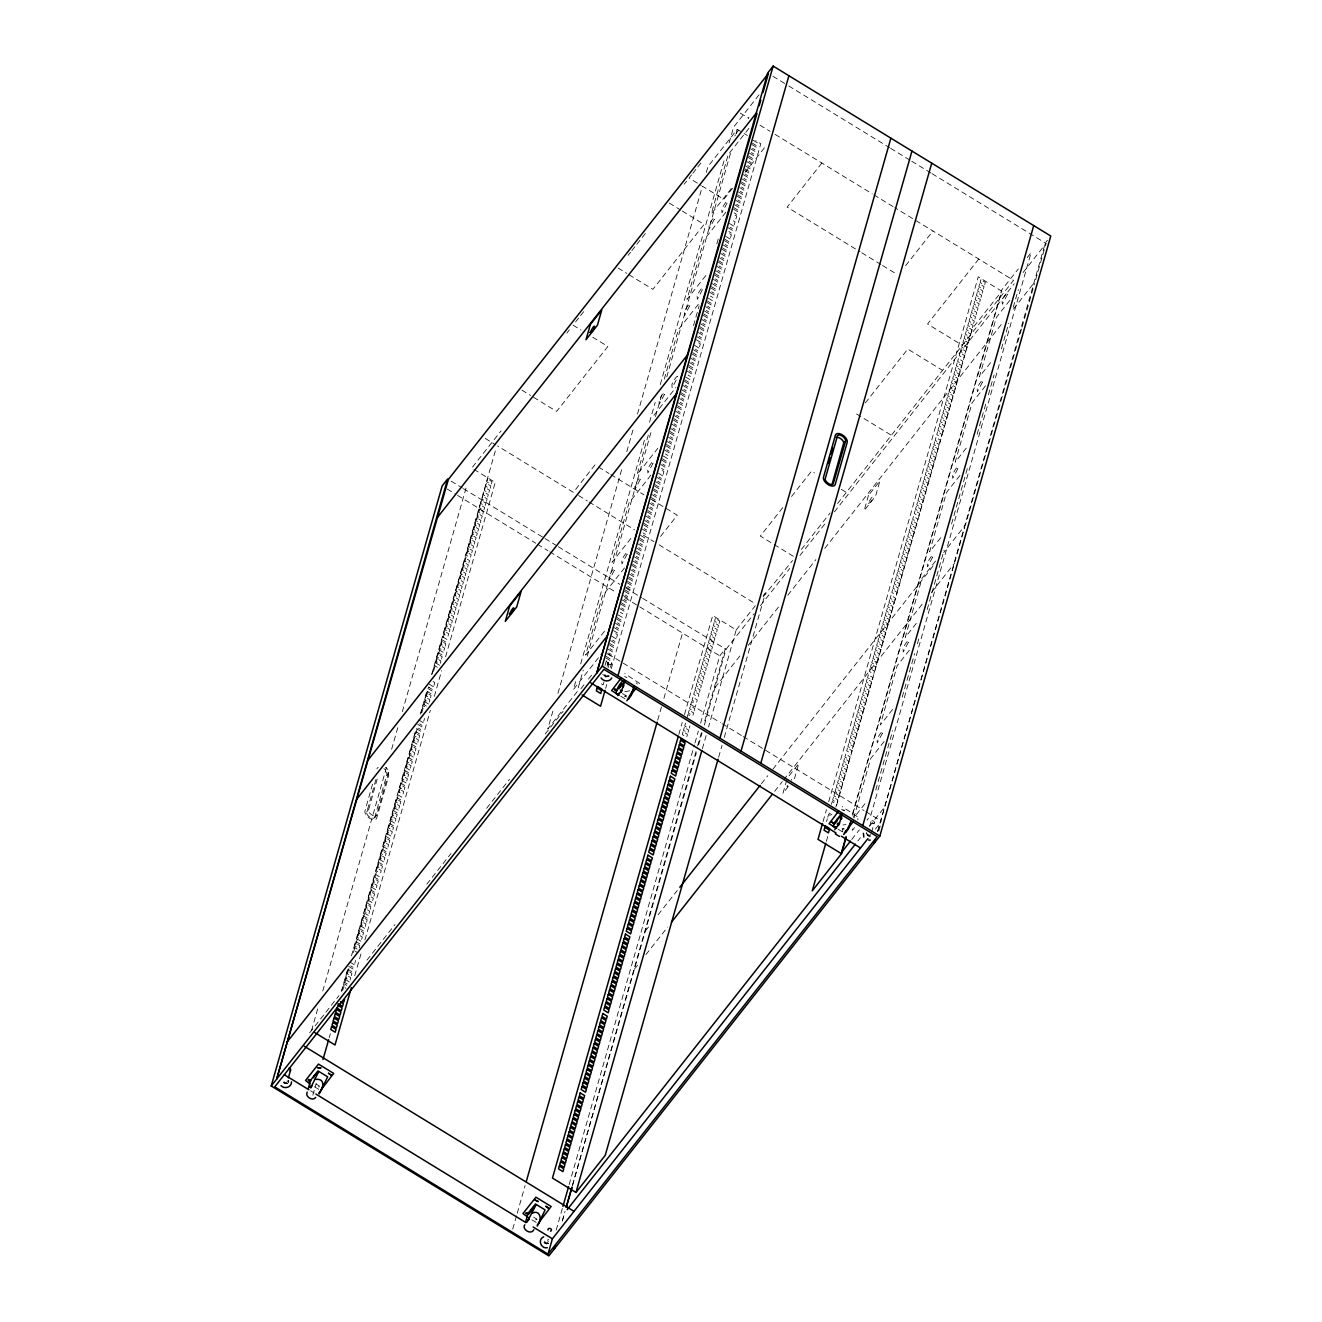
<?xml version="1.0" encoding="UTF-8"?>
<svg xmlns="http://www.w3.org/2000/svg" width="1322" height="1322" viewBox="0 0 1322 1322"><rect width="100%" height="100%" fill="white"/><g stroke="black" fill="none" stroke-linecap="round" stroke-linejoin="round"><path stroke-width="0.75" stroke-dasharray="5 3.75" d="M841.47 809.527L844.626 810.287L842.362 810.7M375.894 779.517L366.591 812.799A4.958 2.661 38.3 0 0 370.044 817.277A4.958 2.661 38.3 0 0 374.622 817.723L376.836 814.732L388.85 771.916A4.958 2.661 38.3 0 0 385.396 767.438M377.167 779.104L368.425 810.485A4.958 2.661 38.3 0 0 371.862 814.947A4.958 2.661 38.3 0 0 376.456 815.41M374.622 817.723L387.015 774.229A4.958 2.661 38.3 0 0 383.578 769.768M866.455 833.042L868.471 836.165M791.68 780.195L791.481 779.352M866.406 832.728L867.579 835.603L870.834 836.182M372.556 784.177L364.938 810.964A7.007 3.768 38.3 0 0 369.714 818.384A7.007 3.768 38.3 0 0 376.687 818.169L388.685 776.064A7.007 3.768 38.3 0 0 383.892 768.644M288.626 1082.222L288.791 1080.471M311.513 1030.598L317.71 1008.802M322.783 990.988L387.115 765.174M391.626 749.326L397.839 727.53M402.351 711.682L466.666 485.885M341.324 991.5L347.537 969.72M351.487 955.856L415.802 730.041M420.33 714.194L427.089 690.431M431.616 674.584L495.932 448.769M341.82 990.773L342.629 987.914M420.991 712.855L421.801 709.98M422.214 708.575L423.04 705.7L425.965 707.501M432.03 674.104L432.839 671.245M433.252 669.824L434.079 666.949M312.835 1095.178L316.222 1083.296M329.195 1037.737L330.335 1033.787M342.745 990.211L349.504 966.448M353.453 952.584L417.207 728.802M421.718 712.971L429.055 687.225M433.566 671.378L479.82 508.987M354.808 963.358L355.635 960.499M423.718 721.3L424.544 718.441M433.98 685.44L434.806 682.565L430.394 679.872M354.759 975.653L360.972 953.873M364.922 940.008L430.377 710.228M434.327 696.364L441.664 670.618M445.613 656.753L495.254 482.431L471.756 468.054L501.005 430.939M552.86 711.153L547.787 728.984L577.053 691.869L583.25 670.089M557.95 693.339L622.265 467.525M626.777 451.678L633.552 427.898M637.501 414.034L702.395 186.253M706.345 172.389L708.03 166.44L737.296 129.325L742.336 132.415M575.632 681.706L573.368 689.621L601.361 654.126M580.705 663.875L645.037 438.061M649.548 422.214L655.183 402.417M660.273 384.586L724.588 158.772M729.1 142.925L733.627 127.077L759.059 94.804M648.292 435.103L637.039 474.648L657.761 448.356M664.239 379.133L678.318 329.707L699.041 303.416M587.199 656.224L651.531 430.41M655.481 416.546L662.256 392.766M666.767 376.919L731.083 151.121M736.172 133.291L737.296 129.325M693.505 325.592L699.14 305.828M716.838 243.859L719.085 235.96M605.013 665.511L607.195 657.844M607.095 666.288L608.186 662.454M603.972 682.036L603.146 684.895L598.734 682.202M608.087 667.676L608.897 664.801L604.501 662.107M616.68 637.551L617.49 634.692L613.077 631.982M663.099 474.433L663.925 471.557L659.513 468.864M699.52 346.711L700.346 343.852L695.934 341.142M730.554 237.646L731.38 234.771L726.968 232.077M734.239 224.723L735.049 221.848L730.653 219.155M735.908 218.973L736.718 216.097L732.322 213.404M610.4 667.428L611.491 663.594A1.752 1.438 15.9 0 0 609.442 661.578A1.752 1.438 15.9 0 0 608.583 663.908A1.752 1.438 15.9 0 0 611.491 663.594M605.625 688.432L606.765 684.466M611.276 668.635L760.794 143.718L755.771 140.628M639.782 683.524L624.744 673.526M512.705 1229.13L516.654 1215.265M517.216 1213.282L525.115 1185.57M657.695 720.176L661.644 706.312M663.892 698.396L682.516 633.04M535.592 1219.876L536.897 1219.231M678.847 734.371L682.235 722.49M684.499 714.558L712.707 615.523L736.205 629.916L708.559 726.968M687.143 717.367L687.952 714.491L692.364 717.185M690.811 704.444L691.637 701.569L696.05 704.279L695.223 707.138M685.54 723.134L684.713 725.993L689.126 728.703L689.952 725.828M556.182 1230.154L562.379 1208.374M569.154 1184.611L694.397 744.964M694.959 742.981L698.347 731.099M700.594 723.184L719.779 655.844L725.266 648.887L703.833 724.142M562.23 1221.214L565.056 1211.316M572.376 1185.57L697.058 747.905M697.619 745.922L701.569 732.074M702.362 748.764L706.312 734.9M718.639 757.209L722.027 745.327M724.274 737.395L765.471 592.801L762.926 596.024M786.772 779.98L782.988 793.283L788.061 786.838M794.423 778.79L798.752 763.587L788.59 776.46M823.077 821.524L826.465 809.642M828.712 801.71L978.247 276.794L1001.746 291.187L852.789 814.121M826.531 821.623L827.357 818.764M827.754 817.277L828.563 814.418L832.976 817.112M831.422 804.371L832.249 801.496L836.644 804.189L835.835 807.064M826.349 841.321L828.051 835.388M836.512 805.676L972.496 328.302L1001.746 291.187M842.494 831.373L843.271 828.679L844.428 829.01M852.277 814.765L1001.795 289.865L1018.337 268.878M857.234 816.616L842.197 806.618M875.759 790.027L892.664 730.702M902.199 697.223L914.593 653.712M917.402 643.831L919.104 637.898M927.168 609.591L944.057 550.266M951.559 523.958L967.324 468.599M1001.432 348.876L1008.752 323.179M1013.247 307.365L1018.32 289.568M977.123 434.327L986.146 402.681M988.393 394.782L994.028 375.002M869.859 825.473L870.95 821.656M871.545 832.364L874.272 822.796A1.752 1.438 15.9 0 0 872.223 820.764A1.752 1.438 15.9 0 0 871.347 823.11A1.752 1.438 15.9 0 0 874.272 822.796M877.742 831.141L1045.289 242.984L1047.487 240.191M878.833 830.844L881.014 823.193M562.478 1220.47L564.659 1212.869M572.591 1185.14L696.38 752.763M698.66 744.848L702.048 732.966M704.329 725.051L725.993 649.333L754.052 613.755M877.626 831.637L964.862 526.933M1021.509 329.029L965.407 525.016L943.726 552.513M1022.088 327.063L1034.548 283.503M1035.671 279.62L1046.033 243.43L931.812 173.529M288.411 1082.371L288.427 1080.553M787.367 785.268L787.069 786.805L788.143 786.16M727.083 203.092L722.01 212.743L721.795 209.801A5.255 0.958 -58.5 0 1 724.737 203.836A5.255 0.958 -58.5 0 1 727.513 201.605M702.428 289.667L697.355 299.317L697.124 296.392A5.255 0.958 -58.5 0 1 700.445 289.898A5.255 0.958 -58.5 0 1 702.726 288.807M854.524 827.589L852.442 830.398L852.211 827.473M609.128 676.104L605.79 676.897L603.625 674.303L605.707 676.98L609.376 675.707M566.808 333.094L569.303 329.922M575.549 321.99L579.3 317.23M580.556 315.644L584.307 310.885M628.082 255.361L630.577 252.205M631.833 250.618L635.585 245.859M636.824 244.273L646.822 231.598M684.118 184.287L686.597 181.164M691.555 174.851L689.059 178.024L701.238 185.477M692.811 173.281L696.562 168.522M697.801 166.936L701.552 162.176M748.913 128.333L728.191 154.624L711.302 213.933L732.024 187.641M732.586 188.236L723.845 199.325L702.973 186.551M745.079 172.389L765.058 147.039M725.844 212.231L703.899 240.059L686.994 299.383L707.733 273.092M821.871 163.036L787.135 207.091L860.027 251.709M594.983 464.881L573.335 492.346L497.601 445.977M653.927 415.323L675.873 387.495M386.949 775.105L388.784 772.775M366.657 811.939L368.491 809.609M375.002 817.046L376.836 814.732M650.92 475.127L628.975 502.955L612.069 562.28L632.792 535.988M624.48 567.931L602.535 595.759L585.629 655.068L606.368 628.793M660.57 536.418L677.261 515.233L652.754 500.228M905.653 265.639L932.952 231.003M309.662 1032.779L338.944 995.648M366.971 960.103L394.981 924.574M426.808 884.203L451 853.516M486.661 808.287L509.581 779.22M545.226 733.991L563.056 711.385M580.887 688.779L584.704 683.937M588.488 679.128L592.206 674.418M782.806 507.565L760.332 536.071L795.117 557.372M791.548 496.477L811.526 471.128L814.468 472.929M865.315 402.913L907.784 349.058L942.569 370.358M978.743 259.046L927.548 323.989L962.333 345.29M1027.244 257.592L1031.061 252.75L870.818 815.294L867.001 820.136M736.205 629.916L755.292 605.707M801.363 549.456L830.084 513.019M837.586 503.517L1013.544 280.33L894.763 207.637M760.414 605.674L789.746 568.477M799.942 555.537L826.729 521.579M834.38 511.878L1014.156 283.85M1023.079 272.53L1046.033 243.43M1009.793 300.391L996.375 317.396L979.486 376.72L991.665 361.253M715.086 687.44L740.584 655.101M748.235 645.4L780.112 604.964M787.763 595.264L815.823 559.685M824.746 548.366L1003.249 321.957M1013.445 309.018L1033.837 283.139M985.485 385.826L972.083 402.846L955.178 462.155L968.596 445.15M959.921 475.474L946.502 492.478L929.614 551.803L941.793 536.335M935.53 561.09L922.112 578.111L905.223 637.419L918.625 620.415M645.384 930.936L649.201 926.078M658.125 914.758L677.261 890.499M761.406 783.764L767.785 775.683M772.874 769.206L934.803 563.833M634.428 969.191L638.245 964.333M645.896 954.633L667.577 927.152M774.675 791.3L782.327 781.599M783.599 779.98L923.847 602.088M931.498 592.388L954.451 563.271M909.338 650.275L897.159 665.743L880.254 725.051L893.672 708.047M884.121 741.526L870.719 758.531L853.814 817.855L867.232 800.851M851.732 839.503L859.366 829.819M857.912 840.924L860.457 837.685M869.38 826.366L884.682 806.965M875.379 829.125L880.32 822.846M763.174 596.751L792.572 560.528M548.647 1243.258L546.35 1243.969L543.722 1242.35M629.718 690.828L624.827 691.737M287.766 1083.296L284.759 1083.627L282.561 1080.851L284.313 1083.346L287.436 1083.379M548.58 1243.457L545.639 1243.705L543.673 1242.036M318.866 1086.139L318.949 1087.196M845.948 824.581L843.023 824.945M870.686 836.115L869.265 836.347M852.723 815.79L854.045 816.219M624.562 676.451L627.008 677.641M843.172 828.679L842.064 828.646L842.692 829.737M626.694 695.835L624.43 696.231L626.479 696.975M636.146 682.78L637.32 684.069M772.94 76.279L787.003 84.889M788.755 85.963L889.64 147.717M890.664 148.345L910.726 160.623M911.75 161.251L931.085 173.066M740.27 113.081L748.235 117.955M759.968 125.144L770.032 131.291M775.056 134.365L872.206 193.838M873.941 194.896L893.028 206.579M744.005 133.439L747.36 135.488M753.127 140.231L757.539 142.925L756.729 145.8L752.317 143.107M751.937 144.544L756.349 147.238L755.54 150.113L752.598 148.312M750.714 148.824L755.126 151.518L754.3 154.393L751.359 152.592M749.458 153.137L753.854 155.847L753.044 158.706L748.632 156.013M748.269 157.467L752.664 160.16L751.854 163.036L748.913 161.234M747.029 161.747L751.441 164.44L750.615 167.316L747.69 165.514M745.773 166.06L750.185 168.753L749.359 171.629L744.964 168.935M744.583 170.373L748.996 173.083L748.169 175.942L745.228 174.14M743.361 174.653L747.756 177.363L746.947 180.222L744.005 178.42M742.088 178.982L746.5 181.676L745.691 184.551L741.278 181.841M861.762 252.766L880.849 264.466M882.584 265.524L896.465 274.018M740.898 183.295L745.311 185.989L744.501 188.864L741.559 187.063M739.676 187.575L744.088 190.269L743.261 193.144L740.32 191.343M738.42 191.888L742.815 194.582L742.006 197.457L737.593 194.764M737.23 196.201L741.625 198.911L740.816 201.77L737.874 199.986M735.99 200.498L740.403 203.191L739.593 206.05L736.651 204.266M734.735 204.811L739.147 207.504L738.32 210.38L733.925 207.67M733.545 209.124L737.957 211.817L737.131 214.693L734.206 212.892M729.463 223.468L733.859 226.178L733.049 229.036L730.108 227.252M728.224 227.764L732.636 230.458L731.81 233.316L728.885 231.532M725.778 236.39L730.19 239.084L729.364 241.959L724.968 239.265M669.296 203.092L680.615 210.016M682.301 211.041L704.081 224.393L652.886 289.336L628.528 274.431M724.555 240.67L728.951 243.364L728.141 246.239L725.2 244.438M723.283 244.983L727.695 247.693L726.885 250.552L722.473 247.858M722.093 249.313L726.505 252.006L725.695 254.882L722.754 253.08M720.87 253.593L725.282 256.286L724.456 259.162L721.515 257.36M719.614 257.906L724.026 260.599L723.2 263.475L718.788 260.781M718.424 262.219L722.837 264.912L722.01 267.788L719.069 265.986M717.185 266.499L721.597 269.209L720.787 272.068L717.846 270.266M715.929 270.828L720.341 273.522L719.515 276.381L715.119 273.687M714.739 275.141L719.151 277.835L718.325 280.71L715.4 278.909M713.516 279.421L717.912 282.115L717.102 284.99L714.161 283.189M712.261 283.734L716.656 286.428L715.846 289.303L711.434 286.61M711.071 288.047L715.466 290.757L714.657 293.616L711.715 291.815M709.831 292.327L714.244 295.037L713.417 297.896L710.476 296.111M708.162 298.078L712.575 300.788L711.748 303.647L707.336 300.953M706.973 302.408L711.385 305.101L710.558 307.976L707.617 306.175M705.733 306.687L710.145 309.381L709.336 312.256L706.394 310.455M704.477 311L708.889 313.694L708.063 316.569L703.668 313.876M703.287 315.314L707.7 318.007L706.873 320.882L703.948 319.081M618.085 268.036L626.793 273.357M702.065 319.594L706.46 322.304L705.651 325.162L702.709 323.361M856.573 414.001L891.375 435.302M700.809 323.907L705.204 326.617L704.395 329.475L699.982 326.782M699.619 328.236L704.015 330.93L703.205 333.805L700.263 332.004M698.38 332.516L702.792 335.21L701.965 338.085L699.041 336.284M697.124 336.829L701.536 339.523L700.71 342.398L696.297 339.704M694.694 345.422L699.107 348.132L698.297 350.991L695.355 349.206M693.439 349.752L697.851 352.445L697.041 355.321L692.629 352.61M692.249 354.065L696.661 356.758L695.851 359.634L692.91 357.832M691.026 358.345L695.438 361.038L694.612 363.914L691.67 362.112M689.77 362.658L694.166 365.351L693.356 368.227L688.944 365.533M688.58 366.987L692.976 369.681L692.166 372.54L689.225 370.755M687.341 371.267L691.753 373.961L690.927 376.836L688.002 375.035M685.672 377.018L690.084 379.711L689.274 382.587L684.862 379.877M684.482 381.331L688.894 384.024L688.084 386.9L685.143 385.099M683.259 385.611L687.671 388.304L686.845 391.18L683.904 389.379M682.003 389.924L686.399 392.617L685.589 395.493L681.177 392.799M573.054 325.162L581.019 330.037M592.752 337.226L607.839 346.463L556.645 411.406L532.287 396.501M841.288 489.355L846.328 492.428M680.813 394.253L685.209 396.947L684.399 399.806L681.458 398.021M679.574 398.533L683.986 401.227L683.16 404.102L680.235 402.301M678.318 402.846L682.73 405.54L681.904 408.415L677.508 405.722M677.128 407.159L681.541 409.853L680.714 412.728L677.773 410.927M675.906 411.439L680.301 414.133L679.491 417.008L676.55 415.207M674.633 415.752L679.045 418.463L678.236 421.321L673.823 418.628M673.443 420.082L677.856 422.776L677.046 425.651L674.104 423.85M672.22 424.362L676.633 427.056L675.806 429.931L672.865 428.13M670.965 428.675L675.36 431.369L674.551 434.244L670.138 431.55M669.775 432.988L674.17 435.698L673.361 438.557L670.419 436.756M668.535 437.268L672.948 439.978L672.121 442.837L669.196 441.036M667.28 441.598L671.692 444.291L670.865 447.15L666.47 444.456M666.09 445.911L670.502 448.604L669.676 451.48L666.751 449.678M664.867 450.191L669.263 452.884L668.453 455.76L665.511 453.958M663.198 455.941L667.593 458.635L666.784 461.51L662.372 458.817M662.008 460.254L666.404 462.964L665.594 465.823L662.653 464.022M660.769 464.534L665.181 467.244L664.355 470.103L661.43 468.302M658.323 473.177L662.735 475.87L661.909 478.746L658.984 476.945M521.843 390.122L530.535 395.443M657.1 477.457L661.496 480.15L660.686 483.026L657.745 481.225M655.828 481.77L660.24 484.463L659.43 487.339L655.018 484.645M654.638 486.083L659.05 488.793L658.24 491.652L653.828 488.958M653.415 490.379L657.827 493.073L657.001 495.932L654.06 494.147M652.159 494.692L656.571 497.386L655.745 500.261L651.333 497.551M650.969 499.005L655.382 501.699L654.555 504.574L651.614 502.773M598.486 467.013L608.996 473.441M610.747 474.515L643.996 494.874M649.73 503.285L654.142 505.979L653.332 508.854L650.391 507.053M648.474 507.598L652.886 510.309L652.06 513.167L647.664 510.474M647.284 511.928L651.696 514.622L650.87 517.497L647.945 515.696M646.061 516.208L650.457 518.902L649.647 521.777L646.706 519.976M644.806 520.521L649.201 523.215L648.391 526.09L643.979 523.396M643.616 524.834L648.011 527.528L647.202 530.403L644.26 528.602M642.376 529.114L646.788 531.824L645.962 534.683L643.021 532.882M485.273 438.441L495.833 444.903M578.59 495.552L587.332 500.906M589.083 501.98L634.61 529.841M643.351 535.195L653.861 541.623M659.1 544.829L755.044 603.543M640.575 535.344L644.987 538.054L644.161 540.913L639.749 538.219M639.385 539.673L643.797 542.367L642.971 545.226L640.03 543.441M638.146 543.953L642.558 546.647L641.748 549.522L638.807 547.721M636.89 548.266L641.302 550.96L640.476 553.835L636.08 551.142M635.7 552.579L640.112 555.273L639.303 558.148L636.361 556.347M634.477 556.859L638.873 559.553L638.063 562.428L635.122 560.627M633.221 561.172L637.617 563.883L636.807 566.741L632.395 564.048M632.032 565.502L636.427 568.196L635.618 571.071L632.676 569.27M630.792 569.782L635.204 572.476L634.378 575.351L631.453 573.55M629.536 574.095L633.949 576.789L633.122 579.664L628.71 576.97M628.347 578.408L632.759 581.118L631.933 583.977L627.537 581.283M627.107 582.688L631.519 585.398L630.71 588.257L627.768 586.456M625.851 587.018L630.264 589.711L629.454 592.587L625.042 589.876M451.149 481.125L462.436 488.033M463.46 488.644L544.284 538.12M545.011 538.566L557.306 546.102M558.33 546.73L619.836 584.357M625.835 588.042L641.649 597.726M642.674 598.337L725.993 649.333M624.662 591.331L629.074 594.024L628.264 596.9L625.323 595.098M623.439 595.611L627.851 598.304L627.025 601.18L624.083 599.378M447.282 489.074L455.842 494.312M457.561 495.37L535.74 543.21M537.476 544.284L547.969 550.696M549.721 551.77L616.118 592.405M624.843 597.742L719.779 655.844M622.183 599.924L626.578 602.617L625.769 605.493L621.357 602.799M620.993 604.237L625.389 606.947L624.579 609.806L621.637 608.021M619.754 608.533L624.166 611.227L623.34 614.086L620.415 612.301M617.952 614.763L622.365 617.457L621.538 620.315L617.143 617.622M616.763 619.076L621.175 621.77L620.348 624.645L617.424 622.844M615.54 623.356L619.935 626.05L619.126 628.925L616.184 627.124M614.267 627.669L618.679 630.363L617.87 633.238L613.458 630.544M611.855 636.262L616.267 638.972L615.441 641.831L612.499 640.046M610.599 640.592L615.011 643.285L614.185 646.161L609.773 643.45M609.409 644.905L613.821 647.598L612.995 650.474L610.053 648.672M608.17 649.185L612.582 651.878L611.772 654.754L608.831 652.952M608.285 654.026L720.391 722.638M722.143 723.712L741.427 735.511M743.179 736.585L864.043 810.551M865.794 811.625L881.559 821.276M606.914 653.498L611.326 656.208L610.5 659.067L606.104 656.373M605.724 657.827L610.136 660.521L609.31 663.396L606.385 661.595M602.7 674.501L605.641 676.302M828.96 812.98L831.902 814.782M622.497 693.571L625.818 695.603M620.778 696.182L626.859 699.916M838.214 829.274L844.312 833.009M442.622 636.807L447.018 639.501L446.208 642.376L441.796 639.683M438.937 649.73L443.349 652.424L442.523 655.282L438.127 652.589M435.252 662.636L439.664 665.33M434.442 665.511L437.384 667.313M429.154 684.152L433.566 686.845L432.757 689.72L428.345 687.027M427.898 688.465L432.311 691.175L431.484 694.033L427.089 691.34M424.23 701.387L428.625 704.081M423.404 704.262L426.345 706.047M418.942 720.06L423.354 722.754L422.528 725.629L419.603 723.828M417.719 724.34L422.115 727.034L421.305 729.909L418.363 728.108M416.463 728.653L420.859 731.347L420.049 734.222L415.637 731.529M412.778 741.559L417.19 744.269L416.364 747.128L411.952 744.435M409.093 754.482L413.505 757.176L412.695 760.051L408.283 757.357M405.424 767.404L409.82 770.098L409.01 772.973L404.598 770.263M401.739 780.311L406.151 783.004L405.325 785.879L400.93 783.186M397.658 794.671L402.053 797.364L401.244 800.24L396.831 797.53M393.973 807.577L398.385 810.27L397.558 813.146L393.163 810.452M390.287 820.499L394.7 823.193L393.89 826.068L389.478 823.358M386.619 833.405L391.015 836.115L390.205 838.974L385.793 836.281M382.934 846.328L387.346 849.021L386.52 851.897L382.124 849.203M379.249 859.25L383.661 861.944L382.851 864.803L378.439 862.109M375.035 874.073L379.447 876.767L378.621 879.642L374.209 876.949M371.35 886.996L375.762 889.689L374.936 892.548L370.54 889.855M367.681 899.902L372.077 902.596L371.267 905.471L366.855 902.777M363.996 912.824L368.408 915.518L367.582 918.393L363.17 915.683M360.311 925.731L364.723 928.424L363.897 931.299L359.501 928.606M356.643 938.653L361.038 941.347L360.228 944.222L355.816 941.528M357.155 949.047L354.213 947.246L353.404 950.121L357.799 952.815M349.983 962.086L354.395 964.779L353.585 967.638L350.644 965.853M348.727 966.399L353.139 969.092L352.33 971.967L347.917 969.257M345.059 979.305L349.454 982.015M344.232 982.18L347.174 983.981M346.81 985.419L343.869 983.634L343.042 986.493L345.984 988.294M316.206 1084.123L319.527 1086.155M533.658 1217.198L536.98 1219.231M314.487 1086.734L320.585 1090.468M531.94 1219.826L538.021 1223.561M310.637 1090.832L314.14 1092.98M547.787 1239.243L548.647 1239.887M870.801 834.595A1.752 1.438 15.9 0 1 868.075 834.595M608.037 675.41A1.752 1.438 15.9 0 1 604.848 674.303M287.138 1080.603A1.752 1.438 15.9 0 1 286.163 1082.602A1.752 1.438 15.9 0 1 283.9 1081.214A1.752 1.438 15.9 0 1 285.684 1079.71M376.919 768.875A7.007 3.768 38.3 0 1 378.257 767.438M857.598 818.88A5.255 0.958 -58.5 0 1 857.829 819.888M677.641 376.687A5.255 0.958 -58.5 0 0 674.864 378.918A5.255 0.958 -58.5 0 0 671.923 384.884L672.138 387.809L677.211 378.158A5.255 0.958 -58.5 0 0 677.525 377.299M734.817 135.984A5.255 0.958 -58.5 0 1 735.429 134.827M736.123 133.654A5.255 0.958 -58.5 0 1 738.866 130.184M748.219 118.6A5.255 0.958 -58.5 0 1 748.93 117.427M868.273 503.285C872.867 503.186 875.395 489.239 868.273 503.285M346.314 974.992L345.488 977.867L349.9 980.56L350.727 977.685L346.314 974.992M347.537 970.712L346.728 973.587L351.14 976.28L351.949 973.405L347.537 970.712M355.453 942.966L354.627 945.841L359.039 948.535L359.848 945.66L355.453 942.966M357.898 934.34L357.072 937.199L361.484 939.909L362.294 937.034L357.898 934.34M359.121 930.06L358.312 932.919L362.724 935.612L363.533 932.754L359.121 930.06M361.567 921.417L360.757 924.293L365.169 926.986L365.979 924.111L361.567 921.417M362.806 917.138L361.98 920.013L366.392 922.706L367.219 919.831L362.806 917.138M365.252 908.495L364.442 911.37L368.838 914.064L369.664 911.205L365.252 908.495M366.491 904.215L365.665 907.09L370.077 909.784L370.887 906.925L366.491 904.215M368.937 895.589L368.111 898.464L372.523 901.158L373.333 898.282L368.937 895.589M370.16 891.309L369.35 894.168L373.746 896.878L374.572 894.003L370.16 891.309M372.606 882.666L371.796 885.542L376.208 888.235L377.018 885.376L372.606 882.666M373.845 878.386L373.019 881.262L377.431 883.955L378.257 881.08L373.845 878.386M376.836 867.843L376.01 870.719L380.422 873.412L381.248 870.537L376.836 867.843M378.059 863.563L377.249 866.439L381.661 869.132L382.471 866.257L378.059 863.563M380.521 854.921L379.695 857.796L384.107 860.49L384.917 857.631L380.521 854.921M381.744 850.641L380.934 853.516L385.33 856.21L386.156 853.351L381.744 850.641M384.19 842.015L383.38 844.874L387.776 847.584L388.602 844.708L384.19 842.015M385.429 837.735L384.603 840.594L389.015 843.304L389.825 840.428L385.429 837.735M387.875 829.092L387.049 831.968L391.461 834.661L392.287 831.786L387.875 829.092M389.098 824.812L388.288 827.688L392.7 830.381L393.51 827.506L389.098 824.812M391.543 816.186L390.734 819.045L395.146 821.755L395.956 818.88L391.543 816.186M392.783 811.906L391.973 814.765L396.369 817.459L397.195 814.6L392.783 811.906M395.228 803.264L394.419 806.139L398.814 808.833L399.641 805.957L395.228 803.264M396.468 798.984L395.642 801.859L400.054 804.553L400.863 801.677L396.468 798.984M399.327 788.92L398.5 791.779L402.913 794.489L403.722 791.614L399.327 788.92M400.549 784.64L399.74 787.499L404.135 790.192L404.962 787.334L400.549 784.64M402.995 775.997L402.185 778.873L406.581 781.566L407.407 778.691L402.995 775.997M404.235 771.718L403.408 774.593L407.82 777.286L408.63 774.411L404.235 771.718M406.68 763.075L405.854 765.95L410.266 768.644L411.092 765.785L406.68 763.075M407.903 758.795L407.093 761.67L411.506 764.364L412.315 761.505L407.903 758.795M410.349 750.169L409.539 753.044L413.951 755.738L414.761 752.862L410.349 750.169M411.588 745.889L410.762 748.748L415.174 751.458L416 748.582L411.588 745.889M414.034 737.246L413.224 740.122L417.62 742.815L418.446 739.956L414.034 737.246M415.273 732.966L414.447 735.842L418.859 738.535L419.669 735.66L415.273 732.966M425.486 697.074L424.659 699.933L429.072 702.643L429.881 699.768L425.486 697.074M426.709 692.794L425.899 695.653L430.294 698.363L431.121 695.488L426.709 692.794M436.524 658.323L435.698 661.198L440.11 663.892L440.92 661.017L436.524 658.323M437.747 654.043L436.938 656.918L441.333 659.612L442.159 656.737L437.747 654.043M440.193 645.4L439.383 648.276L443.795 650.969L444.605 648.111L440.193 645.4M441.432 641.12L440.606 643.996L445.018 646.689L445.845 643.831L441.432 641.12M444.291 631.057L443.465 633.932L447.877 636.626L448.703 633.75L444.291 631.057M445.514 626.777L444.704 629.652L449.116 632.346L449.926 629.47L445.514 626.777M446.704 622.464L445.894 625.323L450.306 628.033L451.116 625.157L446.704 622.464M447.976 618.151L447.15 621.01L451.562 623.703L452.372 620.844L447.976 618.151M449.199 613.854L448.389 616.73L452.785 619.423L453.611 616.564L449.199 613.854M450.389 609.541L449.579 612.417L453.975 615.11L454.801 612.235L450.389 609.541M451.645 605.228L450.835 608.103L455.231 610.797L456.057 607.922L451.645 605.228M452.884 600.948L452.058 603.823L456.47 606.517L457.28 603.642L452.884 600.948M454.074 596.635L453.248 599.494L457.66 602.204L458.47 599.329L454.074 596.635M455.33 592.306L454.504 595.181L458.916 597.875L459.742 595.016L455.33 592.306M456.553 588.026L455.743 590.901L460.155 593.595L460.965 590.736L456.553 588.026M457.743 583.713L456.933 586.588L461.345 589.282L462.155 586.406L457.743 583.713M459.015 579.4L458.189 582.258L462.601 584.968L463.411 582.093L459.015 579.4M460.238 575.12L459.428 577.978L463.824 580.688L464.65 577.813L460.238 575.12M461.428 570.79L460.618 573.665L465.013 576.359L465.84 573.5L461.428 570.79M462.683 566.477L461.874 569.352L466.269 572.046L467.096 569.171L462.683 566.477M463.923 562.197L463.097 565.072L467.509 567.766L468.318 564.891L463.923 562.197M465.113 557.884L464.286 560.759L468.699 563.453L469.508 560.578L465.113 557.884M466.782 552.133L465.955 554.992L470.368 557.702L471.177 554.827L466.782 552.133M468.005 547.853L467.195 550.712L471.59 553.422L472.417 550.547L468.005 547.853M469.194 543.524L468.385 546.399L472.78 549.093L473.607 546.234L469.194 543.524M470.45 539.211L469.641 542.086L474.036 544.78L474.862 541.904L470.45 539.211M471.69 534.931L470.863 537.806L475.276 540.5L476.085 537.624L471.69 534.931M472.879 530.618L472.053 533.493L476.465 536.187L477.275 533.311L472.879 530.618M474.135 526.305L473.309 529.164L477.721 531.874L478.547 528.998L474.135 526.305M475.358 522.025L474.548 524.884L478.961 527.577L479.77 524.718L475.358 522.025M476.548 517.695L475.738 520.571L480.15 523.264L480.96 520.405L476.548 517.695M477.804 513.382L476.994 516.258L481.406 518.951L482.216 516.076L477.804 513.382M479.043 509.102L478.217 511.978L482.629 514.671L483.455 511.796L479.043 509.102M480.233 504.789L479.407 507.648L483.819 510.358L484.645 507.483L480.233 504.789M481.489 500.46L480.679 503.335L485.075 506.029L485.901 503.17L481.489 500.46M482.728 496.18L481.902 499.055L486.314 501.749L487.124 498.89L482.728 496.18M483.918 491.867L483.092 494.742L487.504 497.436L488.314 494.56L483.918 491.867M485.174 487.554L484.348 490.429L488.76 493.123L489.57 490.247L485.174 487.554M486.397 483.274L485.587 486.132L489.983 488.843L490.809 485.967L486.397 483.274M487.587 478.961L486.777 481.819L491.173 484.513L491.999 481.654L487.587 478.961M684.284 727.414L683.457 730.273L687.87 732.966L688.679 730.108L684.284 727.414M695.719 687.225L694.909 690.101L699.321 692.794L700.131 689.919L695.719 687.225M699.404 674.303L698.578 677.178L702.99 679.872L703.816 677.013L699.404 674.303M703.089 661.397L702.263 664.255L706.675 666.966L707.485 664.09L703.089 661.397M706.758 648.474L705.948 651.349L710.344 654.043L711.17 651.168L706.758 648.474M710.443 635.568L709.617 638.427L714.029 641.137L714.855 638.262L710.443 635.568M714.128 622.645L713.302 625.521L717.714 628.214L718.524 625.339L714.128 622.645M683.061 731.694L682.251 734.569L686.663 737.263L687.473 734.404L683.061 731.694M689.208 710.211L688.398 713.087L692.811 715.78L693.62 712.905L689.208 710.211M690.431 705.865L689.605 708.741L694.017 711.434L694.827 708.559L690.431 705.865M692.893 697.305L692.084 700.164L696.479 702.874L697.305 699.999L692.893 697.305M694.513 691.522L693.703 694.38L698.099 697.091L698.925 694.215L694.513 691.522M696.975 682.945L696.165 685.821L700.577 688.514L701.387 685.639L696.975 682.945M698.198 678.599L697.372 681.474L701.784 684.168L702.593 681.293L698.198 678.599M700.66 670.039L699.85 672.898L704.246 675.608L705.072 672.733L700.66 670.039M701.866 665.693L701.057 668.552L705.469 671.262L706.279 668.387L701.866 665.693M704.345 657.117L703.519 659.992L707.931 662.686L708.741 659.81L704.345 657.117M705.551 652.771L704.725 655.646L709.137 658.339L709.964 655.464L705.551 652.771M708.014 644.194L707.204 647.069L711.616 649.763L712.426 646.904L708.014 644.194M709.236 639.848L708.41 642.723L712.822 645.417L713.632 642.558L709.236 639.848M711.699 631.288L710.889 634.163L715.285 636.857L716.111 633.982L711.699 631.288M712.905 626.942L712.095 629.817L716.491 632.511L717.317 629.636L712.905 626.942M715.384 618.365L714.558 621.241L718.97 623.934L719.779 621.076L715.384 618.365M868.488 495.37L864.158 510.573L875.594 496.081L879.923 480.877L868.488 495.37M833.455 797.199L832.645 800.074L837.041 802.768L837.867 799.893L833.455 797.199M834.711 792.919L833.901 795.794L838.297 798.488L839.123 795.629L834.711 792.919M835.917 788.573L835.107 791.448L839.52 794.142L840.329 791.283L835.917 788.573M837.14 784.293L836.314 787.152L840.726 789.862L841.536 786.987L837.14 784.293M838.396 780.013L837.57 782.888L841.982 785.582L842.808 782.707L838.396 780.013M839.602 775.667L838.792 778.542L843.188 781.236L844.014 778.361L839.602 775.667M840.809 771.37L839.999 774.246L844.411 776.939L845.221 774.064L840.809 771.37M842.064 767.091L841.255 769.966L845.667 772.659L846.477 769.801L842.064 767.091M843.287 762.744L842.461 765.62L846.873 768.313L847.683 765.438L843.287 762.744M844.494 758.448L843.667 761.323L848.08 764.017L848.906 761.158L844.494 758.448M845.75 754.184L844.94 757.043L849.335 759.753L850.162 756.878L845.75 754.184M847.501 747.922L846.691 750.797L851.104 753.49L851.913 750.615L847.501 747.922M848.724 743.625L847.898 746.5L852.31 749.194L853.12 746.319L848.724 743.625M849.98 739.345L849.154 742.22L853.566 744.914L854.376 742.055L849.98 739.345M851.186 734.999L850.36 737.874L854.772 740.568L855.598 737.709L851.186 734.999M852.393 730.702L851.583 733.578L855.978 736.271L856.805 733.413L852.393 730.702M853.648 726.439L852.839 729.298L857.251 732.008L858.061 729.133L853.648 726.439M854.871 722.093L854.045 724.952L858.457 727.662L859.267 724.787L854.871 722.093M856.078 717.796L855.251 720.672L859.664 723.365L860.49 720.49L856.078 717.796M857.334 713.516L856.524 716.392L860.919 719.085L861.746 716.21L857.334 713.516M858.54 709.17L857.73 712.046L862.126 714.739L862.952 711.864L858.54 709.17M859.763 704.874L858.936 707.749L863.349 710.443L864.158 707.584L859.763 704.874M861.019 700.61L860.192 703.469L864.605 706.179L865.414 703.304L861.019 700.61M862.225 696.264L861.399 699.123L865.811 701.817L866.637 698.958L862.225 696.264M863.431 691.968L862.622 694.827L867.017 697.537L867.843 694.661L863.431 691.968M864.687 687.688L863.877 690.563L868.29 693.257L869.099 690.381L864.687 687.688M865.893 683.342L865.084 686.217L869.496 688.911L870.306 686.035L865.893 683.342M867.116 679.045L866.29 681.921L870.702 684.614L871.529 681.739L867.116 679.045M868.372 674.765L867.546 677.641L871.958 680.334L872.784 677.475L868.372 674.765M870.124 668.519L869.314 671.378L873.71 674.088L874.536 671.212L870.124 668.519M871.33 664.222L870.52 667.081L874.933 669.791L875.742 666.916L871.33 664.222M872.603 659.942L871.776 662.818L876.189 665.511L876.998 662.636L872.603 659.942M873.809 655.596L872.983 658.472L877.395 661.165L878.205 658.29L873.809 655.596M875.015 651.3L874.206 654.175L878.601 656.869L879.427 653.993L875.015 651.3M876.271 647.02L875.461 649.895L879.857 652.589L880.683 649.73L876.271 647.02M877.478 642.674L876.668 645.549L881.08 648.243L881.89 645.384L877.478 642.674M878.7 638.394L877.874 641.253L882.286 643.963L883.096 641.087L878.7 638.394M879.956 634.114L879.13 636.989L883.542 639.683L884.368 636.807L879.956 634.114M881.163 629.768L880.353 632.643L884.749 635.337L885.575 632.461L881.163 629.768M882.369 625.471L881.559 628.347L885.971 631.04L886.781 628.165L882.369 625.471M883.625 621.191L882.815 624.067L887.227 626.76L888.037 623.901L883.625 621.191M884.848 616.845L884.021 619.721L888.434 622.414L889.243 619.555L884.848 616.845M886.054 612.549L885.228 615.424L889.64 618.118L890.466 615.259L886.054 612.549M887.31 608.285L886.5 611.144L890.896 613.854L891.722 610.979L887.31 608.285M888.516 603.939L887.706 606.798L892.119 609.508L892.928 606.633L888.516 603.939M889.739 599.643L888.913 602.518L893.325 605.212L894.135 602.336L889.739 599.643M890.995 595.363L890.169 598.238L894.581 600.932L895.391 598.056L890.995 595.363M892.614 589.579L891.788 592.454L896.2 595.148L897.01 592.289L892.614 589.579M893.821 585.282L892.994 588.158L897.407 590.851L898.233 587.993L893.821 585.282M895.077 581.019L894.267 583.878L898.663 586.588L899.489 583.713L895.077 581.019M896.283 576.673L895.473 579.532L899.885 582.242L900.695 579.367L896.283 576.673M897.506 572.376L896.68 575.252L901.092 577.945L901.901 575.07L897.506 572.376M898.762 568.096L897.935 570.972L902.348 573.665L903.174 570.79L898.762 568.096M899.968 563.75L899.142 566.626L903.554 569.319L904.38 566.444L899.968 563.75M901.174 559.454L900.365 562.329L904.777 565.023L905.587 562.164L901.174 559.454M902.43 555.19L901.621 558.049L906.033 560.743L906.842 557.884L902.43 555.19M903.653 550.844L902.827 553.703L907.239 556.397L908.049 553.538L903.653 550.844M904.859 546.548L904.033 549.407L908.445 552.117L909.272 549.241L904.859 546.548M906.115 542.268L905.306 545.143L909.701 547.837L910.528 544.961L906.115 542.268M907.322 537.922L906.512 540.797L910.908 543.491L911.734 540.615L907.322 537.922M908.544 533.625L907.718 536.501L912.13 539.194L912.94 536.319L908.544 533.625M909.8 529.345L908.974 532.221L913.386 534.914L914.196 532.055L909.8 529.345M911.007 524.999L910.18 527.875L914.593 530.568L915.419 527.709L911.007 524.999M912.213 520.719L911.403 523.578L915.799 526.272L916.625 523.413L912.213 520.719M913.469 516.439L912.659 519.298L917.071 522.008L917.881 519.133L913.469 516.439M915.088 510.656L914.279 513.531L918.691 516.224L919.501 513.349L915.088 510.656M916.311 506.359L915.485 509.234L919.897 511.928L920.707 509.053L916.311 506.359M917.567 502.079L916.741 504.954L921.153 507.648L921.963 504.789L917.567 502.079M918.773 497.733L917.947 500.608L922.359 503.302L923.186 500.443L918.773 497.733M919.98 493.453L919.17 496.312L923.566 499.005L924.392 496.147L919.98 493.453M921.236 489.173L920.426 492.032L924.838 494.742L925.648 491.867L921.236 489.173M922.459 484.827L921.632 487.686L926.044 490.396L926.854 487.521L922.459 484.827M923.665 480.53L922.839 483.406L927.251 486.099L928.077 483.224L923.665 480.53M924.921 476.25L924.111 479.126L928.507 481.819L929.333 478.944L924.921 476.25M926.127 471.904L925.317 474.78L929.713 477.473L930.539 474.598L926.127 471.904M927.333 467.608L926.524 470.483L930.936 473.177L931.746 470.318L927.333 467.608M928.606 463.344L927.78 466.203L932.192 468.913L933.002 466.038L928.606 463.344M929.812 458.998L928.986 461.857L933.398 464.567L934.224 461.692L929.812 458.998M931.019 454.702L930.209 457.561L934.604 460.271L935.431 457.395L931.019 454.702M932.274 450.422L931.465 453.297L935.877 455.991L936.687 453.115L932.274 450.422M933.481 446.076L932.671 448.951L937.083 451.645L937.893 448.769L933.481 446.076M934.704 441.779L933.877 444.655L938.289 447.348L939.099 444.473L934.704 441.779M935.959 437.499L935.133 440.375L939.545 443.068L940.372 440.209L935.959 437.499M937.579 431.716L936.753 434.591L941.165 437.285L941.975 434.426L937.579 431.716M938.785 427.436L937.959 430.294L942.371 433.005L943.197 430.129L938.785 427.436M940.041 423.156L939.231 426.031L943.627 428.725L944.453 425.849L940.041 423.156M941.247 418.81L940.438 421.685L944.833 424.379L945.66 421.503L941.247 418.81M942.454 414.513L941.644 417.388L946.056 420.082L946.866 417.207L942.454 414.513M943.726 410.233L942.9 413.108L947.312 415.802L948.122 412.943L943.726 410.233M944.933 405.887L944.106 408.762L948.518 411.456L949.345 408.581L944.933 405.887M946.139 401.591L945.329 404.466L949.725 407.159L950.551 404.301L946.139 401.591M947.395 397.327L946.585 400.186L950.997 402.896L951.807 400.021L947.395 397.327M948.601 392.981L947.791 395.84L952.204 398.55L953.013 395.675L948.601 392.981M949.824 388.685L948.998 391.56L953.41 394.253L954.22 391.378L949.824 388.685M951.08 384.405L950.254 387.28L954.666 389.973L955.492 387.098L951.08 384.405M952.286 380.058L951.476 382.934L955.872 385.627L956.698 382.752L952.286 380.058M953.493 375.762L952.683 378.637L957.095 381.331L957.905 378.472L953.493 375.762M954.765 371.499L953.939 374.357L958.351 377.051L959.161 374.192L954.765 371.499M955.971 367.152L955.145 370.011L959.557 372.705L960.367 369.846L955.971 367.152M957.178 362.856L956.368 365.715L960.764 368.425L961.59 365.55L957.178 362.856M958.433 358.576L957.624 361.451L962.019 364.145L962.846 361.27L958.433 358.576M960.053 352.792L959.243 355.668L963.639 358.361L964.465 355.486L960.053 352.792M961.259 348.496L960.45 351.371L964.862 354.065L965.671 351.206L961.259 348.496M962.532 344.232L961.705 347.091L966.118 349.785L966.927 346.926L962.532 344.232M963.738 339.87L962.912 342.745L967.324 345.439L968.134 342.58L963.738 339.87M964.944 335.59L964.135 338.449L968.53 341.159L969.357 338.283L964.944 335.59M966.2 331.31L965.391 334.185L969.786 336.879L970.612 334.003L966.2 331.31M967.407 326.964L966.597 329.839L971.009 332.533L971.819 329.657L967.407 326.964M968.629 322.667L967.803 325.543L972.215 328.236L973.025 325.361L968.629 322.667M969.885 318.387L969.059 321.263L973.471 323.956L974.297 321.097L969.885 318.387M971.092 314.041L970.282 316.916L974.678 319.61L975.504 316.751L971.092 314.041M972.298 309.761L971.488 312.62L975.9 315.314L976.71 312.455L972.298 309.761M973.554 305.481L972.744 308.34L977.156 311.05L977.966 308.175L973.554 305.481M974.777 301.135L973.95 303.994L978.363 306.704L979.172 303.829L974.777 301.135M975.983 296.839L975.157 299.714L979.569 302.408L980.395 299.532L975.983 296.839M977.239 292.559L976.429 295.434L980.825 298.128L981.651 295.252L977.239 292.559M978.445 288.213L977.636 291.088L982.048 293.781L982.857 290.906L978.445 288.213M979.668 283.916L978.842 286.791L983.254 289.485L984.064 286.626L979.668 283.916M980.924 279.653L980.098 282.511L984.51 285.221L985.32 282.346L980.924 279.653M714.293 219.32L709.203 228.97L708.989 226.045A5.255 0.958 -58.5 0 1 712.674 219.072A5.255 0.958 -58.5 0 1 714.293 219.32M689.621 305.911L684.548 315.561L684.333 312.62A5.255 0.958 -58.5 0 1 688.002 305.646A5.255 0.958 -58.5 0 1 689.621 305.911M664.421 394.402L659.331 404.053L659.116 401.128A5.255 0.958 -58.5 0 1 662.801 394.154A5.255 0.958 -58.5 0 1 664.421 394.402M640.162 479.555L635.089 489.206L634.857 486.265A5.255 0.958 -58.5 0 1 638.543 479.291A5.255 0.958 -58.5 0 1 640.162 479.555M652.969 463.311L647.879 472.962L647.664 470.037A5.255 0.958 -58.5 0 1 651.349 463.064A5.255 0.958 -58.5 0 1 652.969 463.311M614.267 570.443L609.194 580.094L608.979 577.152A5.255 0.958 -58.5 0 1 612.648 570.179A5.255 0.958 -58.5 0 1 614.267 570.443M627.074 554.199L622.001 563.85L621.77 560.925A5.255 0.958 -58.5 0 1 625.455 553.951A5.255 0.958 -58.5 0 1 627.074 554.199M1007.414 294.558L1002.324 304.209L1002.109 301.284A5.255 0.958 -58.5 0 1 1005.794 294.31A5.255 0.958 -58.5 0 1 1007.414 294.558M982.477 382.108L977.388 391.758L977.173 388.817A5.255 0.958 -58.5 0 1 980.858 381.843A5.255 0.958 -58.5 0 1 982.477 382.108M957.806 468.682L952.732 478.333L952.501 475.408A5.255 0.958 -58.5 0 1 956.186 468.434A5.255 0.958 -58.5 0 1 957.806 468.682M932.605 557.173L927.515 566.824L927.3 563.899A5.255 0.958 -58.5 0 1 930.985 556.926A5.255 0.958 -58.5 0 1 932.605 557.173M908.346 642.327L903.273 651.977L903.042 649.052A5.255 0.958 -58.5 0 1 906.727 642.079A5.255 0.958 -58.5 0 1 908.346 642.327M882.452 733.214L877.246 742.848L877.147 739.94A5.255 0.958 -58.5 0 1 880.832 732.966A5.255 0.958 -58.5 0 1 882.452 733.214M545.16 1242.217A1.752 1.438 15.9 0 0 548.085 1241.887A1.752 1.438 15.9 0 0 546.036 1239.871A1.752 1.438 15.9 0 0 545.16 1242.217"/><path stroke-width="1.5" d="M310.554 1081.297C307.861 1076.571 306.985 1082.586 310.753 1080.619M616.845 690.745C614.813 686.564 612.532 690.96 616.796 690.497M531.163 1210.258L534.501 1206.953M832.249 483.736L843.717 442.82A4.958 2.661 38.3 0 0 840.809 438.722A4.958 2.661 38.3 0 0 836.281 437.516M845.485 441.383L845.551 440.507A4.958 2.661 38.3 0 0 842.114 436.045A4.958 2.661 38.3 0 0 837.52 435.582L825.126 479.093A4.958 2.661 38.3 0 0 828.563 483.555A4.958 2.661 38.3 0 0 833.157 484.001L845.485 441.383L843.667 443.696M310.918 1087.841L311.331 1086.816M528.486 1219.413L527.808 1220.454M838.528 825.275L837.305 824.333L838.065 823.176L839.619 823.705L837.107 826.779L833.372 826.729L834.397 822.73L841.717 813.443M843.717 834.562L847.286 829.572M291.468 1081.875C291.683 1087.395 284.445 1089.427 280.991 1085.676M863.382 833.323L863.828 837.09M756.977 113.444L596.734 673.113L767.669 73.057L773.155 66.1L1050.775 236.027L879.841 836.066L548.845 1255.9L271.225 1085.973L442.159 485.934L447.646 478.977L276.711 1079.016L448.373 479.423L768.396 73.503L762.976 92.49M288.361 1077.909L290.543 1070.242M308.356 1088.303L310.67 1080.19L317.991 1070.903L327.674 1076.835L319.213 1093.905M322.998 1059.533L328.633 1039.72M320.899 1067.763L317.544 1067.664L320.651 1068.176M343.77 1002.109L344.596 999.234M351.371 987.551L335.011 1044.991L314.867 1032.647M271.225 1085.973L602.221 666.156L773.155 66.1M605.063 690.415L600.552 706.262L582.077 694.959M617.969 675.79L788.904 75.734M633.965 686.283L631.371 695.124L628.462 699.355M526.255 1181.604L657.133 722.159M525.792 1221.396L528.106 1213.282L535.427 1203.995L545.127 1209.927L537.261 1226.155M528.189 1213.712C526.619 1211.514 523.297 1213.976 528.106 1213.943M678.285 736.354L552.464 1178.067L575.962 1192.461L605.228 1155.345L718.077 759.192M548.035 1254.099L877.197 836.595L603.923 669.329L274.745 1086.849L548.035 1254.099L552.381 1238.797L867.959 838.545M562.957 1206.391L568.592 1186.594M566.18 1207.35L571.815 1187.553M575.962 1192.461L701.784 750.747M719.945 738.205L890.879 138.149M741.031 751.111L911.965 151.055M828.25 463.378L829.869 457.66M830.96 453.843L832.596 448.125M760.811 763.207L931.746 163.168M822.515 823.507L818.004 839.354L841.503 853.731L812.253 890.846L825.787 843.304M837.553 818.748L837.289 819.657L840.445 816.484M846.063 836.562L841.552 852.409L850.459 841.106M841.503 853.731L846.014 837.884M850.938 820.995L848.823 828.216L845.75 832.496M862.787 825.639L1033.721 225.583M759.159 105.777L760.794 100.075M554.331 1248.943L555.422 1245.142M566.361 1206.936L572.029 1187.123M874.354 843.023L875.445 839.239M850.509 822.928L846.939 830.199M307.183 1092.104C304.655 1096.566 312.802 1101.656 315.694 1097.425M318.999 1093.079C323.411 1088.65 325.774 1078.24 315.809 1079.396M626.876 700.776L632.957 690.2M524.784 1224.783C521.479 1228.981 531.031 1235.574 533.857 1229.691M537.228 1224.883C542.301 1222.106 540.946 1208.986 532.402 1213.084M311.314 1085.858L311.959 1086.089M618.729 688.96L624.843 681.227L621.076 692.364L621.026 691.175M834.793 829.72L836.049 826.828M617.738 695.62L618.878 693.24M620.91 691.439L622.034 690.662M838.859 823.639L838.363 824.531M621.109 691.009L620.613 690.051L620.58 691.687M839.106 824.102L842.279 814.319L839.834 817.409M611.739 677.938C609.855 682.235 603.229 681.623 601.047 677.905M309.563 1087.163L311.149 1085.99M310.819 1087.576L318.552 1071.778L316.107 1074.869M621.076 691.968C610.747 700.974 618.993 681.706 624.265 680.351M529.064 1219.495L527.66 1220.503L528.585 1219.033M622.645 687.258L623.885 685.754M437.499 517.381L756.267 113.081M368.012 760.117L688.035 354.197M356.791 799.182L676.881 393.064M287.337 1041.736L607.393 635.799M621.224 678.004L611.64 690.596L619.258 695.256M629.669 696.364L635.998 688.332M320.585 1090.468L333.689 1073.398L318.47 1064.078L305.547 1080.471L309.926 1083.941M679.805 887.26L760.133 785.384M671.394 922.293L772.131 794.539M838.677 811.08L829.076 823.689L836.694 828.349M834.959 823.606L837.404 820.499M528.668 1214.158L535.988 1204.871L527.114 1222.106M844.312 833.009L846.179 830.629M848.377 827.836L853.434 821.425M539.293 1221.958L551.142 1206.49L535.906 1197.17L522.983 1213.563L528.883 1217.959M567.204 1209.647L855.367 844.163M840.726 819.541L842.048 818.087M529.197 1219.33L528.602 1219.082M621.72 684.003L620.018 686.944M320.139 1091.443L319.395 1092.65M543.722 1236.814C537.376 1239.276 540.83 1249.125 547.358 1247.737M316.371 1074.075C313.777 1076.042 313.496 1075.678 313.777 1077.81M868.752 840.114L870.273 840.114M602.221 666.156L879.841 836.066M597.544 686.515L601.956 689.225M825.275 825.903L829.687 828.597M590.752 682.846L836 832.943M841.255 836.165L860.523 847.964M681.045 738.915L685.44 741.609M835.273 833.868L839.42 836.413M340.415 1001.729L343.356 1003.53L342.547 1006.389L338.135 1003.695M337.688 1005.15L342.101 1007.843L341.291 1010.702L336.879 1008.008M304.258 1046.231L574.029 1211.349M284.362 1074.753L308.885 1089.758M315.892 1094.054L526.106 1222.701M533.113 1226.998L552.381 1238.797M548.002 1230.022A1.752 1.438 15.9 0 1 549.159 1228.402A1.752 1.438 15.9 0 1 551.291 1229.41A1.752 1.438 15.9 0 1 550.514 1231.195M288.94 1068.226A1.752 1.438 15.9 0 1 290.08 1070.853M328.5 1073.249L331.111 1075.117L328.5 1073.249M545.936 1206.342L548.547 1208.209L545.936 1206.342M831.67 821.97L834.281 823.821L831.67 821.97M535.179 1200.079L538.153 1201.516L535.179 1200.079M509.416 614.119C513.994 614.019 516.522 600.072 509.416 614.119M590.124 332.433C594.702 332.334 597.23 318.404 590.124 332.433M334.02 1018.056L333.194 1020.931L337.606 1023.625L338.432 1020.749L334.02 1018.056M331.591 1026.649L330.781 1029.524L335.193 1032.218L336.003 1029.359L331.591 1026.649M332.83 1022.369L332.004 1025.244L336.416 1027.938L337.242 1025.079L332.83 1022.369M335.276 1013.743L334.449 1016.618L338.862 1019.312L339.688 1016.436L335.276 1013.743M336.499 1009.463L335.689 1012.338L340.101 1015.032L340.911 1012.156L336.499 1009.463M509.614 606.203L505.285 621.406L516.72 606.897L521.05 591.694L509.614 606.203M590.339 324.518L585.993 339.721L597.428 325.229L601.758 310.026L590.339 324.518M597.131 687.936L596.321 690.795L600.733 693.505L601.543 690.629L597.131 687.936M560.561 1161.757L559.735 1164.632L564.147 1167.326L564.957 1164.451L560.561 1161.757M564.23 1148.835L563.42 1151.71L567.832 1154.403L568.642 1151.545L564.23 1148.835M567.915 1135.928L567.088 1138.804L571.501 1141.497L572.327 1138.622L567.915 1135.928M571.6 1123.006L570.774 1125.881L575.186 1128.575L575.995 1125.7L571.6 1123.006M575.268 1110.1L574.459 1112.959L578.854 1115.669L579.68 1112.793L575.268 1110.1M578.953 1097.177L578.127 1100.053L582.539 1102.746L583.366 1099.871L578.953 1097.177M583.184 1082.354L582.358 1085.213L586.77 1087.923L587.579 1085.048L583.184 1082.354M586.852 1069.432L586.043 1072.307L590.438 1075.001L591.264 1072.125L586.852 1069.432M590.537 1056.526L589.711 1059.385L594.123 1062.078L594.95 1059.219L590.537 1056.526M594.206 1043.603L593.396 1046.479L597.808 1049.172L598.618 1046.297L594.206 1043.603M597.891 1030.681L597.081 1033.556L601.477 1036.25L602.303 1033.391L597.891 1030.681M601.576 1017.775L600.75 1020.634L605.162 1023.344L605.972 1020.468L601.576 1017.775M605.79 1002.935L604.98 1005.811L609.392 1008.504L610.202 1005.645L605.79 1002.935M609.475 990.029L608.649 992.905L613.061 995.598L613.887 992.723L609.475 990.029M613.16 977.107L612.334 979.982L616.746 982.676L617.556 979.817L613.16 977.107M616.829 964.201L616.019 967.06L620.415 969.77L621.241 966.894L616.829 964.201M620.514 951.278L619.688 954.154L624.1 956.847L624.926 953.972L620.514 951.278M624.199 938.372L623.373 941.231L627.785 943.925L628.594 941.066L624.199 938.372M628.28 924.012L627.454 926.887L631.866 929.581L632.693 926.705L628.28 924.012M631.966 911.106L631.139 913.965L635.552 916.658L636.361 913.799L631.966 911.106M635.634 898.183L634.824 901.059L639.22 903.752L640.046 900.877L635.634 898.183M639.319 885.261L638.493 888.136L642.905 890.83L643.731 887.971L639.319 885.261M642.988 872.355L642.178 875.214L646.59 877.924L647.4 875.048L642.988 872.355M646.673 859.432L645.863 862.308L650.259 865.001L651.085 862.126L646.673 859.432M650.755 845.088L649.945 847.947L654.357 850.657L655.167 847.782L650.755 845.088M654.44 832.166L653.63 835.041L658.025 837.735L658.852 834.86L654.44 832.166M658.125 819.26L657.298 822.119L661.711 824.829L662.52 821.953L658.125 819.26M661.793 806.337L660.983 809.213L665.396 811.906L666.205 809.031L661.793 806.337M665.478 793.415L664.669 796.29L669.064 798.984L669.89 796.125L665.478 793.415M669.163 780.509L668.337 783.384L672.749 786.078L673.559 783.202L669.163 780.509M673.245 766.149L672.419 769.024L676.831 771.718L677.641 768.842L673.245 766.149M676.914 753.243L676.104 756.101L680.516 758.811L681.326 755.936L676.914 753.243M680.599 740.32L679.789 743.195L684.185 745.889L685.011 743.014L680.599 740.32M559.338 1166.054L558.528 1168.912L562.941 1171.622L563.75 1168.747L559.338 1166.054M561.817 1157.477L560.991 1160.352L565.403 1163.046L566.229 1160.171L561.817 1157.477M563.023 1153.131L562.214 1156.006L566.609 1158.7L567.435 1155.825L563.023 1153.131M565.486 1144.571L564.676 1147.43L569.088 1150.14L569.898 1147.265L565.486 1144.571M566.708 1140.225L565.882 1143.084L570.294 1145.794L571.104 1142.919L566.708 1140.225M569.171 1131.649L568.361 1134.524L572.757 1137.217L573.583 1134.342L569.171 1131.649M570.377 1127.302L569.567 1130.178L573.979 1132.871L574.789 1129.996L570.377 1127.302M572.856 1118.743L572.029 1121.601L576.442 1124.295L577.251 1121.436L572.856 1118.743M574.062 1114.38L573.236 1117.255L577.648 1119.949L578.474 1117.09L574.062 1114.38M576.524 1105.82L575.714 1108.695L580.127 1111.389L580.936 1108.514L576.524 1105.82M577.747 1101.474L576.921 1104.349L581.333 1107.043L582.143 1104.167L577.747 1101.474M580.209 1092.897L579.4 1095.773L583.795 1098.466L584.621 1095.608L580.209 1092.897M581.961 1086.651L581.151 1089.51L585.547 1092.203L586.373 1089.345L581.961 1086.651M584.44 1078.074L583.613 1080.95L588.026 1083.643L588.835 1080.768L584.44 1078.074M585.646 1073.728L584.82 1076.604L589.232 1079.297L590.058 1076.422L585.646 1073.728M588.108 1065.152L587.298 1068.027L591.711 1070.721L592.52 1067.862L588.108 1065.152M589.315 1060.806L588.505 1063.681L592.917 1066.375L593.727 1063.516L589.315 1060.806M591.793 1052.246L590.967 1055.105L595.379 1057.815L596.205 1054.939L591.793 1052.246M593 1047.9L592.19 1050.759L596.586 1053.469L597.412 1050.593L593 1047.9M595.478 1039.323L594.652 1042.199L599.064 1044.892L599.874 1042.017L595.478 1039.323M596.685 1034.977L595.858 1037.853L600.271 1040.546L601.08 1037.671L596.685 1034.977M599.147 1026.417L598.337 1029.276L602.733 1031.986L603.559 1029.111L599.147 1026.417M600.353 1022.071L599.544 1024.93L603.956 1027.64L604.765 1024.765L600.353 1022.071M602.832 1013.495L602.006 1016.37L606.418 1019.064L607.244 1016.188L602.832 1013.495M604.584 1007.232L603.774 1010.107L608.17 1012.801L608.996 1009.925L604.584 1007.232M607.046 998.672L606.236 1001.531L610.648 1004.241L611.458 1001.365L607.046 998.672M608.269 994.326L607.442 997.185L611.855 999.895L612.664 997.019L608.269 994.326M610.731 985.749L609.921 988.625L614.317 991.318L615.143 988.443L610.731 985.749M611.937 981.403L611.128 984.279L615.54 986.972L616.349 984.097L611.937 981.403M614.416 972.843L613.59 975.702L618.002 978.396L618.812 975.537L614.416 972.843M615.622 968.481L614.796 971.356L619.208 974.05L620.035 971.191L615.622 968.481M618.085 959.921L617.275 962.796L621.687 965.49L622.497 962.614L618.085 959.921M619.307 955.575L618.481 958.45L622.893 961.144L623.703 958.268L619.307 955.575M621.77 946.998L620.96 949.874L625.356 952.567L626.182 949.708L621.77 946.998M622.976 942.652L622.166 945.527L626.562 948.221L627.388 945.362L622.976 942.652M625.455 934.092L624.628 936.951L629.041 939.661L629.85 936.786L625.455 934.092M627.074 928.308L626.248 931.184L630.66 933.877L631.47 931.002L627.074 928.308M629.536 919.732L628.727 922.607L633.122 925.301L633.949 922.442L629.536 919.732M630.743 915.386L629.933 918.261L634.329 920.955L635.155 918.096L630.743 915.386M633.221 906.826L632.395 909.685L636.807 912.395L637.617 909.519L633.221 906.826M634.428 902.48L633.602 905.339L638.014 908.049L638.84 905.173L634.428 902.48M636.89 893.903L636.08 896.779L640.492 899.472L641.302 896.597L636.89 893.903M638.113 889.557L637.287 892.433L641.699 895.126L642.509 892.251L638.113 889.557M640.575 880.997L639.765 883.856L644.161 886.566L644.987 883.691L640.575 880.997M641.781 876.651L640.972 879.51L645.367 882.22L646.194 879.345L641.781 876.651M644.26 868.075L643.434 870.95L647.846 873.644L648.656 870.768L644.26 868.075M645.467 863.729L644.64 866.604L649.052 869.298L649.879 866.422L645.467 863.729M647.929 855.152L647.119 858.028L651.531 860.721L652.341 857.862L647.929 855.152M649.548 849.385L648.738 852.244L653.134 854.954L653.96 852.079L649.548 849.385M652.027 840.809L651.201 843.684L655.613 846.377L656.423 843.502L652.027 840.809M653.233 836.462L652.407 839.338L656.819 842.031L657.645 839.156L653.233 836.462M655.695 827.886L654.886 830.761L659.298 833.455L660.108 830.596L655.695 827.886M656.902 823.54L656.092 826.415L660.504 829.109L661.314 826.25L656.902 823.54M659.381 814.98L658.554 817.855L662.966 820.549L663.793 817.674L659.381 814.98M660.587 810.634L659.777 813.509L664.173 816.203L664.999 813.327L660.587 810.634M663.066 802.057L662.239 804.933L666.652 807.626L667.461 804.768L663.066 802.057M664.272 797.711L663.446 800.587L667.858 803.28L668.668 800.421L664.272 797.711M666.734 789.151L665.924 792.01L670.32 794.72L671.146 791.845L666.734 789.151M667.941 784.805L667.131 787.664L671.543 790.374L672.353 787.499L667.941 784.805M670.419 776.229L669.593 779.104L674.005 781.798L674.831 778.922L670.419 776.229M672.022 770.445L671.212 773.32L675.625 776.014L676.434 773.139L672.022 770.445M674.501 761.885L673.675 764.744L678.087 767.438L678.913 764.579L674.501 761.885M675.707 757.523L674.898 760.398L679.293 763.091L680.119 760.233L675.707 757.523M678.186 748.963L677.36 751.838L681.772 754.532L682.582 751.656L678.186 748.963M679.392 744.617L678.566 747.492L682.978 750.185L683.788 747.31L679.392 744.617M835.454 435.153L823.474 477.242A7.007 3.768 38.3 0 0 828.25 484.678A7.007 3.768 38.3 0 0 835.223 484.447L847.204 442.341A7.007 3.768 38.3 0 0 842.428 434.921A7.007 3.768 38.3 0 0 835.454 435.153M824.878 827.324L824.069 830.199L828.481 832.893L829.291 830.018L824.878 827.324"/></g></svg>
